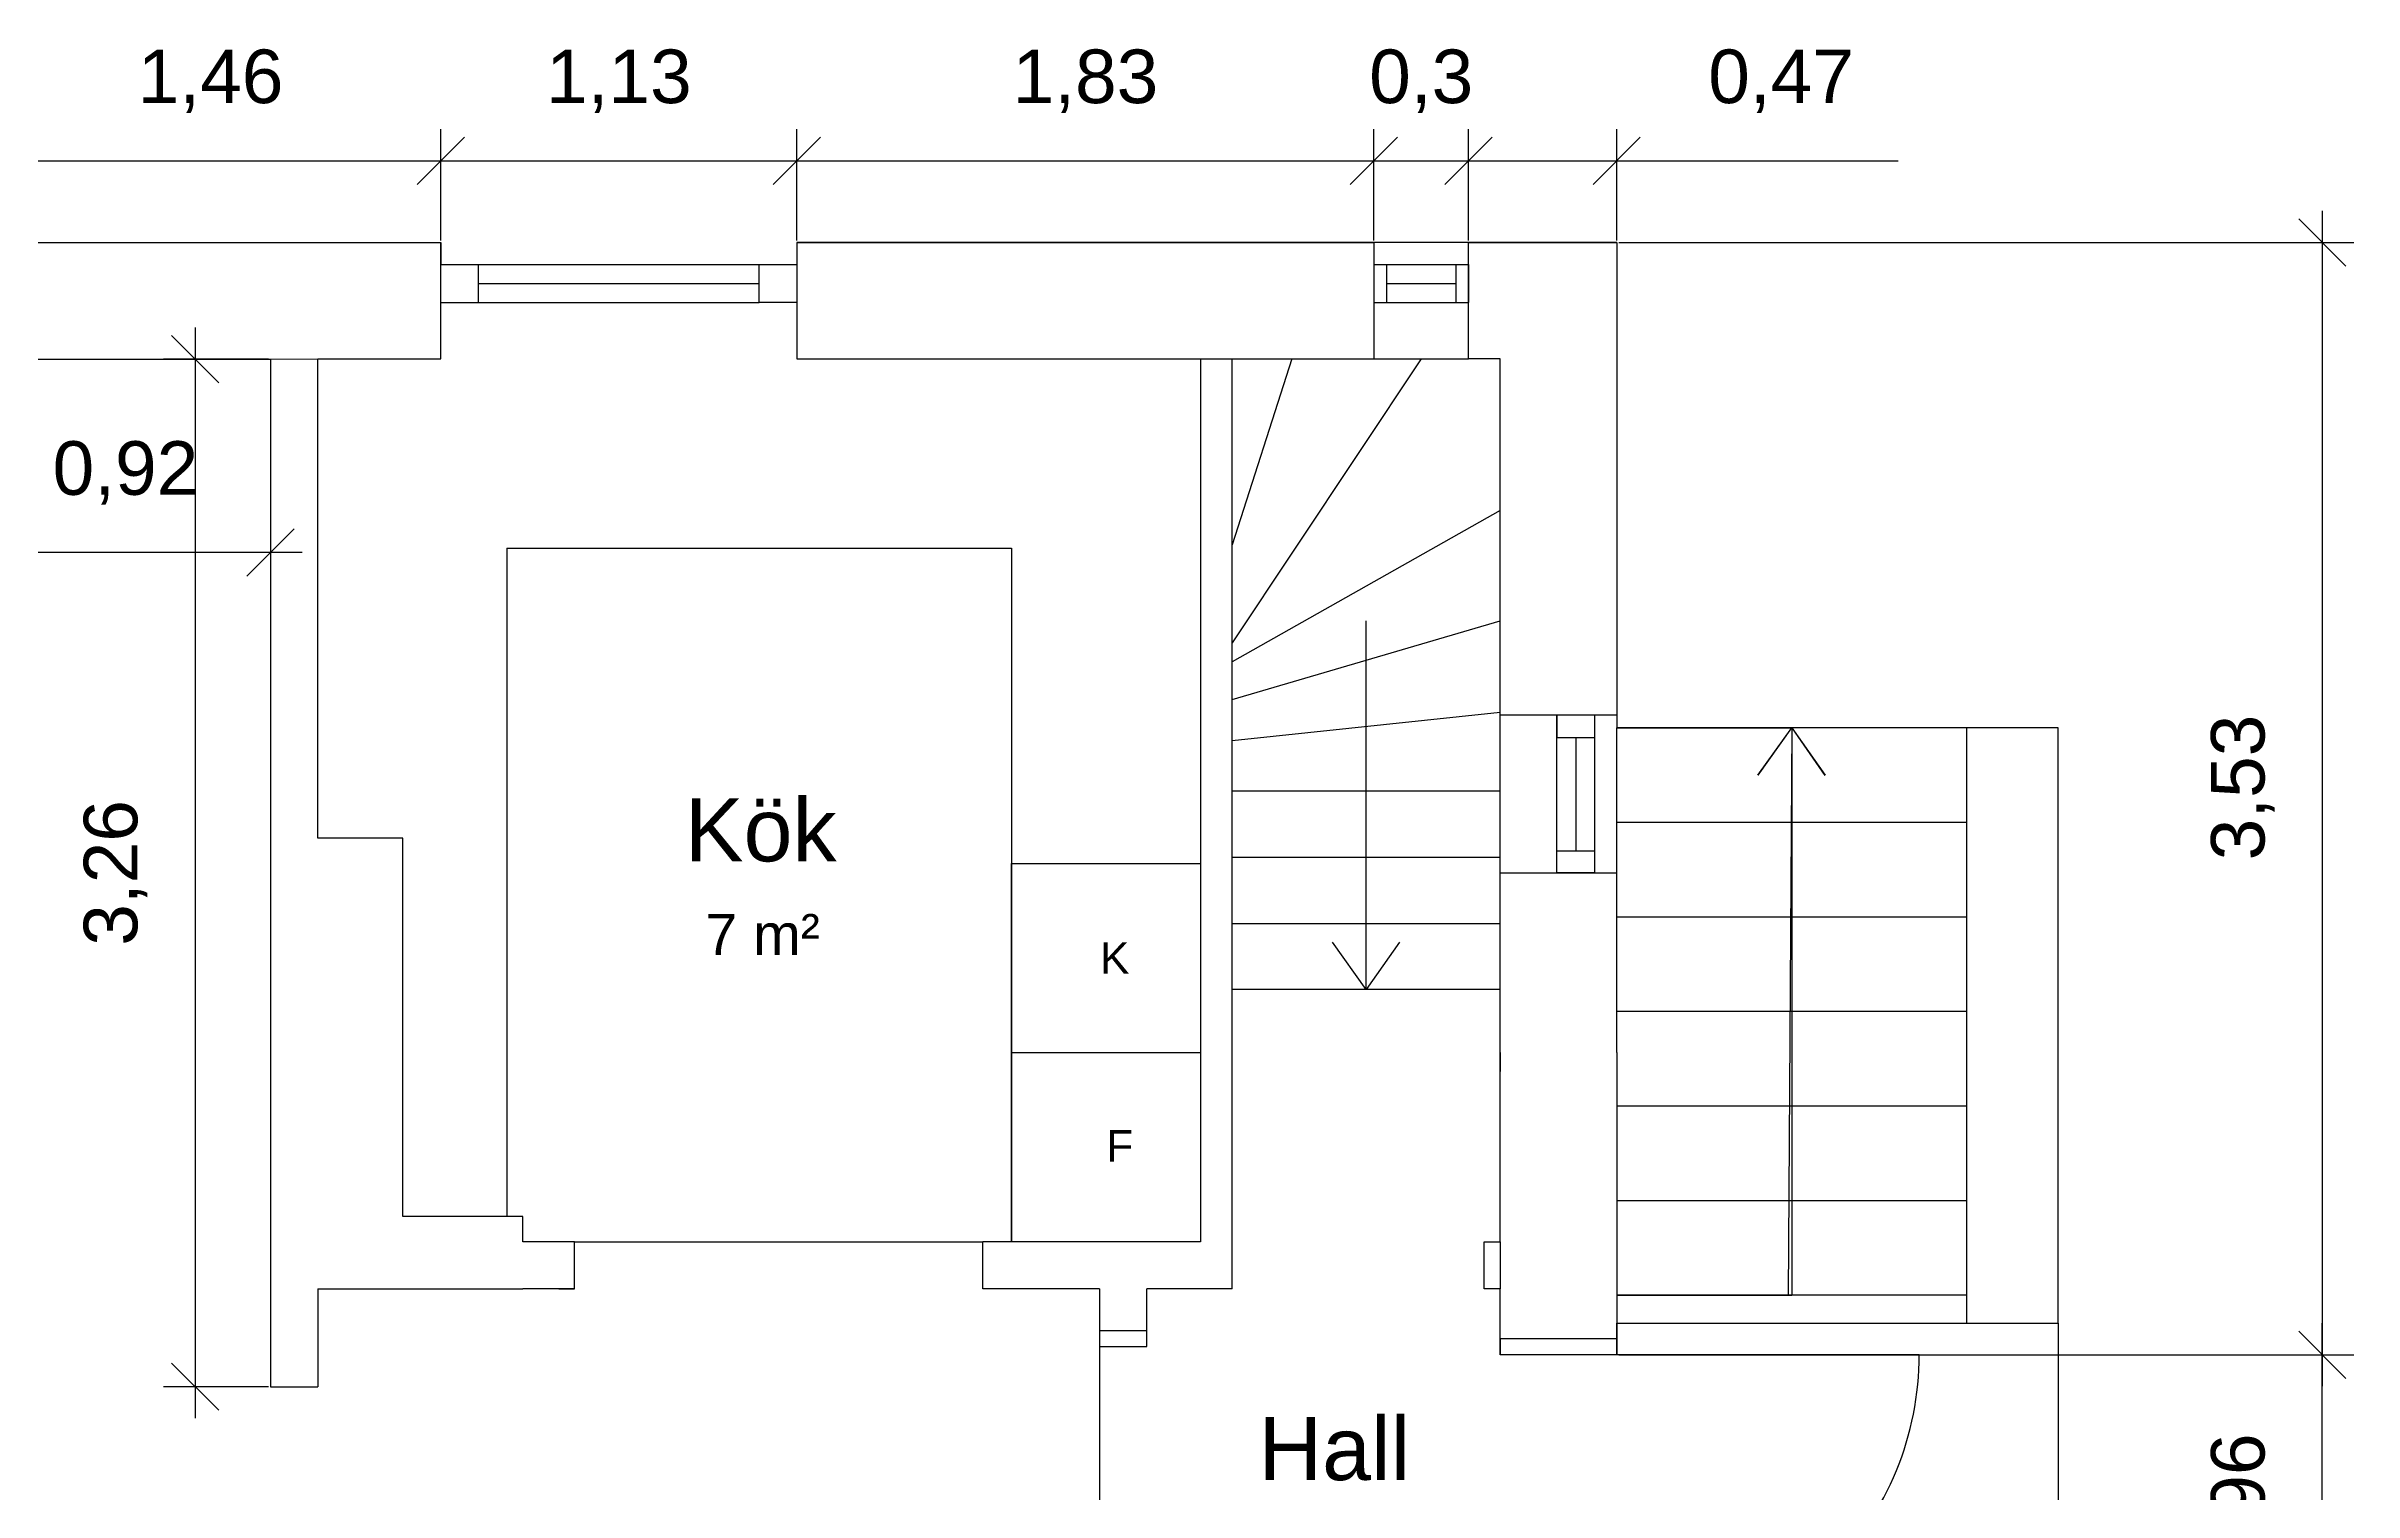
# Model space of a CAD drawing. Header units: millimetres. Extents: x -60009 to 113281, y -58228 to 411188.
# Drawn here: x 83579 to 90899, y 18573 to 23160 of the extents above; entities that cross this region are included whole.
import ezdxf

# ---------------------------------------------------------------- set-up
doc = ezdxf.new("R2010")
doc.units = ezdxf.units.MM
doc.layers.get('0').update_dxf_attribs({"color": 1})
for name, color, linetype in [('Grundritningar', 1, 'Continuous'), ('Mått', 4, 'Continuous'), ('Rumsangivelser', 7, 'Continuous'), ('Rumsavdelare', 4, 'FENCELINE1')]:
    doc.layers.add(name, color=color, linetype=linetype)
doc.styles.get("Standard").update_dxf_attribs({"font": 'Arial.ttf', "height": 170})
doc.linetypes.add('FENCELINE1', pattern='A,6.35,-2.54,[133,ltypeshp.shx,S=2.54,R=0,X=-2.54,Y=0],-2.54,25.4', length=36.83)
doc.dimstyles.new('Egen dimension', dxfattribs={"dimscale": 10, "dimtxt": 2.5, "dimasz": 15, "dimexe": 10, "dimexo": 0.625, "dimgap": 15, "dimtad": 1, "dimlfac": 0.001, "dimtxsty": 'Standard', "dimblk": 'OBLIQUE', "dimblk1": 'OBLIQUE', "dimblk2": 'OBLIQUE', "dimcen": 20, "dimdle": 10, "dimadec": 0, "dimazin": 0, "dimtfac": 1, "dimtmove": 0, "dimatfit": 3, "dimldrblk": 'OPEN90', "dimfxl": 1, "dimarcsym": 0})
doc.dimstyles.new('ISO-25', dxfattribs={"dimscale": 10, "dimtxt": 2.5, "dimasz": 15, "dimexe": 10, "dimexo": 0.625, "dimgap": 15, "dimtad": 1, "dimlfac": 0.001, "dimtxsty": 'Standard', "dimblk": 'OBLIQUE', "dimblk1": 'OBLIQUE', "dimblk2": 'OBLIQUE', "dimcen": 20, "dimdle": 10, "dimadec": 0, "dimazin": 0, "dimtfac": 1, "dimtmove": 0, "dimatfit": 3, "dimldrblk": 'OPEN90', "dimfxl": 1, "dimarcsym": 0})

# ---------------------------------------------------------------- blocks, each defined once
blk = doc.blocks.new('_Oblique')
at = {"color": 0, "linetype": 'ByBlock', "lineweight": -2}
blk.add_line((-0.5, -0.5), (0.5, 0.5), dxfattribs=at)
blk = doc.blocks.new('*D49')
at = {"layer": 'Defpoints', "color": 0, "transparency": 16777216}
for p in [(88560.7, 22537), (88560.7, 19008.5), (90798.9, 19008.5)]:
    blk.add_point(p, dxfattribs=at)
at = {"layer": 'Mått', "color": 0, "lineweight": -2, "transparency": 16777216}
for p, q in [((90798.9, 22637), (90798.9, 18908.5)), ((88567, 22537), (90898.9, 22537)), ((88567, 19008.5), (90898.9, 19008.5))]:
    blk.add_line(p, q, dxfattribs=at)
at = {"layer": 'Mått', "color": 0, "lineweight": -2, "transparency": 16777216, "xscale": 150, "yscale": 150, "zscale": 150}
for p, rotation in [((90798.9, 22537), 90), ((90798.9, 19008.5), 270)]:
    blk.add_blockref('_Oblique', p, dxfattribs=dict(at, rotation=rotation))
at = {"layer": 'Mått', "color": 0, "transparency": 16777216, "insert": (90546.5, 20808), "char_height": 170, "attachment_point": 5, "rotation": 90}
blk.add_mtext('3,53', dxfattribs=at)
blk = doc.blocks.new('_Open90')
at = {"color": 0, "linetype": 'ByBlock', "lineweight": -2}
for p, q in [((-0.5, 0.5), (0, 0)), ((0, 0), (-1, 0)), ((0, 0), (-0.5, -0.5))]:
    blk.add_line(p, q, dxfattribs=at)
blk = doc.blocks.new('*D53')
at = {"layer": 'Defpoints', "color": 0, "transparency": 16777216}
for p in [(83370.7, 22161.8), (84290.7, 22167), (83370.7, 21553.4)]:
    blk.add_point(p, dxfattribs=at)
at = {"layer": 'Mått', "color": 0, "lineweight": -2, "transparency": 16777216}
for p, q in [((83370.7, 22155.6), (83370.7, 21453.4)), ((84290.7, 22160.7), (84290.7, 21453.4)), ((84390.7, 21553.4), (83270.7, 21553.4))]:
    blk.add_line(p, q, dxfattribs=at)
at = {"layer": 'Mått', "color": 0, "lineweight": -2, "transparency": 16777216, "xscale": 150, "yscale": 150, "zscale": 150, "rotation": 180}
blk.add_blockref('_Oblique', (83370.7, 21553.4), dxfattribs=at)
at = {"layer": 'Mått', "color": 0, "lineweight": -2, "transparency": 16777216, "xscale": 150, "yscale": 150, "zscale": 150}
blk.add_blockref('_Oblique', (84290.7, 21553.4), dxfattribs=at)
at = {"layer": 'Mått', "color": 0, "transparency": 16777216, "insert": (83830.7, 21805.7), "char_height": 170, "attachment_point": 5}
blk.add_mtext('0,92', dxfattribs=at)
blk = doc.blocks.new('*D54')
at = {"layer": 'Defpoints', "color": 0, "transparency": 16777216}
for p in [(84290.7, 22167), (84051.6, 18907), (84290.7, 18907)]:
    blk.add_point(p, dxfattribs=at)
at = {"layer": 'Mått', "color": 0, "lineweight": -2, "transparency": 16777216}
for p, q in [((84051.6, 22267), (84051.6, 18807)), ((84284.5, 22167), (83951.6, 22167)), ((84284.5, 18907), (83951.6, 18907))]:
    blk.add_line(p, q, dxfattribs=at)
at = {"layer": 'Mått', "color": 0, "lineweight": -2, "transparency": 16777216, "xscale": 150, "yscale": 150, "zscale": 150}
for p, rotation in [((84051.6, 22167), 90), ((84051.6, 18907), 270)]:
    blk.add_blockref('_Oblique', p, dxfattribs=dict(at, rotation=rotation))
at = {"layer": 'Mått', "color": 0, "transparency": 16777216, "insert": (83799.2, 20537), "char_height": 170, "attachment_point": 5, "rotation": 90}
blk.add_mtext('3,26', dxfattribs=at)
blk = doc.blocks.new('*D44')
at = {"layer": 'Defpoints', "color": 0, "transparency": 16777216}
for p in [(89960.7, 19008.5), (90798.9, 19008.5), (89960.7, 18047)]:
    blk.add_point(p, dxfattribs=at)
at = {"layer": 'Mått', "color": 0, "lineweight": -2, "transparency": 16777216}
for p, q in [((90798.9, 17947), (90798.9, 19108.5)), ((89967, 19008.5), (90898.9, 19008.5)), ((89967, 18047), (90898.9, 18047))]:
    blk.add_line(p, q, dxfattribs=at)
at = {"layer": 'Mått', "color": 0, "lineweight": -2, "transparency": 16777216, "xscale": 150, "yscale": 150, "zscale": 150}
for p, rotation in [((90798.9, 19008.5), 90), ((90798.9, 18047), 270)]:
    blk.add_blockref('_Oblique', p, dxfattribs=dict(at, rotation=rotation))
at = {"layer": 'Mått', "color": 0, "transparency": 16777216, "insert": (90546.5, 18527.7), "char_height": 170, "attachment_point": 5, "rotation": 90}
blk.add_mtext('0,96', dxfattribs=at)
blk = doc.blocks.new('*D96')
at = {"layer": 'Defpoints', "color": 0, "transparency": 16777216}
for p in [(84830.7, 22796.1), (83370.7, 22537), (84830.7, 22537)]:
    blk.add_point(p, dxfattribs=at)
at = {"layer": 'Mått', "color": 0, "lineweight": -2, "transparency": 16777216}
for p, q in [((83370.7, 22543.2), (83370.7, 22896.1)), ((84830.7, 22543.2), (84830.7, 22896.1)), ((83270.7, 22796.1), (84930.7, 22796.1))]:
    blk.add_line(p, q, dxfattribs=at)
at = {"layer": 'Mått', "color": 0, "lineweight": -2, "transparency": 16777216, "xscale": 150, "yscale": 150, "zscale": 150, "rotation": 180}
blk.add_blockref('_Oblique', (83370.7, 22796.1), dxfattribs=at)
at = {"layer": 'Mått', "color": 0, "lineweight": -2, "transparency": 16777216, "xscale": 150, "yscale": 150, "zscale": 150}
blk.add_blockref('_Oblique', (84830.7, 22796.1), dxfattribs=at)
at = {"layer": 'Mått', "color": 0, "transparency": 16777216, "insert": (84100.7, 23048.4), "char_height": 170, "attachment_point": 5}
blk.add_mtext('1,46', dxfattribs=at)
blk = doc.blocks.new('*D97')
at = {"layer": 'Defpoints', "color": 0, "transparency": 16777216}
for p in [(85960.7, 22796.1), (84830.7, 22537), (85960.7, 22537)]:
    blk.add_point(p, dxfattribs=at)
at = {"layer": 'Mått', "color": 0, "lineweight": -2, "transparency": 16777216}
for p, q in [((84830.7, 22543.2), (84830.7, 22896.1)), ((85960.7, 22543.2), (85960.7, 22896.1)), ((84730.7, 22796.1), (86060.7, 22796.1))]:
    blk.add_line(p, q, dxfattribs=at)
at = {"layer": 'Mått', "color": 0, "lineweight": -2, "transparency": 16777216, "xscale": 150, "yscale": 150, "zscale": 150, "rotation": 180}
blk.add_blockref('_Oblique', (84830.7, 22796.1), dxfattribs=at)
at = {"layer": 'Mått', "color": 0, "lineweight": -2, "transparency": 16777216, "xscale": 150, "yscale": 150, "zscale": 150}
blk.add_blockref('_Oblique', (85960.7, 22796.1), dxfattribs=at)
at = {"layer": 'Mått', "color": 0, "transparency": 16777216, "insert": (85395.7, 23048.4), "char_height": 170, "attachment_point": 5}
blk.add_mtext('1,13', dxfattribs=at)
blk = doc.blocks.new('*D98')
at = {"layer": 'Defpoints', "color": 0, "transparency": 16777216}
for p in [(87790.7, 22796.1), (85960.7, 22537), (87790.7, 22537)]:
    blk.add_point(p, dxfattribs=at)
at = {"layer": 'Mått', "color": 0, "lineweight": -2, "transparency": 16777216}
for p, q in [((85960.7, 22543.2), (85960.7, 22896.1)), ((87790.7, 22543.2), (87790.7, 22896.1)), ((85860.7, 22796.1), (87890.7, 22796.1))]:
    blk.add_line(p, q, dxfattribs=at)
at = {"layer": 'Mått', "color": 0, "lineweight": -2, "transparency": 16777216, "xscale": 150, "yscale": 150, "zscale": 150, "rotation": 180}
blk.add_blockref('_Oblique', (85960.7, 22796.1), dxfattribs=at)
at = {"layer": 'Mått', "color": 0, "lineweight": -2, "transparency": 16777216, "xscale": 150, "yscale": 150, "zscale": 150}
blk.add_blockref('_Oblique', (87790.7, 22796.1), dxfattribs=at)
at = {"layer": 'Mått', "color": 0, "transparency": 16777216, "insert": (86875.7, 23048.4), "char_height": 170, "attachment_point": 5}
blk.add_mtext('1,83', dxfattribs=at)
blk = doc.blocks.new('*D99')
at = {"layer": 'Defpoints', "color": 0, "transparency": 16777216}
for p in [(88090.7, 22796.1), (87790.7, 22537), (88090.7, 22537)]:
    blk.add_point(p, dxfattribs=at)
at = {"layer": 'Mått', "color": 0, "lineweight": -2, "transparency": 16777216}
for p, q in [((87790.7, 22543.2), (87790.7, 22896.1)), ((88090.7, 22543.2), (88090.7, 22896.1)), ((87690.7, 22796.1), (88190.7, 22796.1))]:
    blk.add_line(p, q, dxfattribs=at)
at = {"layer": 'Mått', "color": 0, "lineweight": -2, "transparency": 16777216, "xscale": 150, "yscale": 150, "zscale": 150, "rotation": 180}
blk.add_blockref('_Oblique', (87790.7, 22796.1), dxfattribs=at)
at = {"layer": 'Mått', "color": 0, "lineweight": -2, "transparency": 16777216, "xscale": 150, "yscale": 150, "zscale": 150}
blk.add_blockref('_Oblique', (88090.7, 22796.1), dxfattribs=at)
at = {"layer": 'Mått', "color": 0, "transparency": 16777216, "insert": (87940.7, 23048.4), "char_height": 170, "attachment_point": 5}
blk.add_mtext('0,3', dxfattribs=at)
blk = doc.blocks.new('*D100')
at = {"layer": 'Defpoints', "color": 0, "transparency": 16777216}
for p in [(88560.7, 22796.1), (88090.7, 22537), (88560.7, 22537)]:
    blk.add_point(p, dxfattribs=at)
at = {"layer": 'Mått', "color": 0, "lineweight": -2, "transparency": 16777216}
for p, q in [((88090.7, 22543.2), (88090.7, 22896.1)), ((88560.7, 22543.2), (88560.7, 22896.1)), ((87990.7, 22796.1), (88560.7, 22796.1)), ((88560.7, 22796.1), (89453.7, 22796.1))]:
    blk.add_line(p, q, dxfattribs=at)
at = {"layer": 'Mått', "color": 0, "lineweight": -2, "transparency": 16777216, "xscale": 150, "yscale": 150, "zscale": 150, "rotation": 180}
blk.add_blockref('_Oblique', (88090.7, 22796.1), dxfattribs=at)
at = {"layer": 'Mått', "color": 0, "lineweight": -2, "transparency": 16777216, "xscale": 150, "yscale": 150, "zscale": 150}
blk.add_blockref('_Oblique', (88560.7, 22796.1), dxfattribs=at)
at = {"layer": 'Mått', "color": 0, "transparency": 16777216, "insert": (89082.2, 23048.4), "char_height": 170, "attachment_point": 5}
blk.add_mtext('0,47', dxfattribs=at)

msp = doc.modelspace()

# ---------------------------------------------------------------- linework, layer by layer
at = {"layer": 'Grundritningar'}
for p, q in [((83370.736, 22536.968), (84830.736, 22536.968)), ((84830.736, 22167.804), (84830.736, 22536.968)), ((84830.736, 22536.968), (84830.736, 22466.968)), ((88560.736, 22536.968), (85960.736, 22536.968)), ((85960.736, 22536.968), (85960.736, 22167.804)), ((87790.736, 22536.968), (87790.736, 22167.804)), ((87790.736, 22536.968), (87790.736, 22466.968)), ((88090.736, 22167.804), (88090.736, 22536.968)), ((84830.736, 22466.968), (85960.736, 22466.968)), ((84950.736, 22406.968), (84950.736, 22466.968)), ((84950.736, 22346.968), (84950.736, 22406.968)), ((84950.736, 22406.968), (85840.736, 22406.968)), ((85840.736, 22346.968), (85840.736, 22466.968)), ((87790.736, 22466.968), (88090.736, 22466.968)), ((87790.736, 22466.968), (87790.736, 22346.968)), ((87790.736, 22466.968), (87790.736, 22406.968)), ((87830.736, 22466.968), (87830.736, 22346.968)), ((87830.736, 22406.968), (88050.736, 22406.968)), ((88050.736, 22466.968), (88050.736, 22346.968)), ((88090.736, 22466.968), (88090.736, 22346.968)), ((84830.736, 22346.968), (84950.736, 22346.968)), ((84950.736, 22346.968), (85840.736, 22346.968)), ((85960.736, 22346.968), (85840.736, 22346.968)), ((87790.736, 22346.968), (88090.736, 22346.968)), ((83370.736, 22166.968), (84290.736, 22166.968)), ((84290.736, 22166.968), (84440.736, 22167.804)), ((84290.736, 22166.968), (84290.736, 18906.968)), ((84440.736, 20646.968), (84440.736, 22167.804)), ((84440.736, 22167.804), (84830.736, 22167.804)), ((85960.736, 22167.804), (87790.736, 22167.804)), ((87240.736, 22167.804), (87240.736, 19366.968)), ((87340.736, 19366.968), (87340.736, 22167.804)), ((87940.736, 22167.804), (87340.736, 21266.968)), ((87530.736, 22167.804), (87340.736, 21577.601)), ((87790.736, 22167.804), (88090.736, 22167.804)), ((88190.736, 22167.804), (88090.736, 22167.804)), ((88190.736, 19966.968), (88190.736, 22167.804)), ((88190.736, 21686.968), (87340.736, 21206.968)), ((85040.736, 21567.804), (85040.736, 19446.968)), ((85040.736, 21567.804), (86640.736, 21567.804)), ((86640.736, 21567.804), (86640.736, 19366.968)), ((87340.736, 21086.968), (88190.736, 21336.968)), ((87340.736, 20956.968), (88190.736, 21046.968)), ((88560.736, 21036.968), (88190.736, 21036.968)), ((88370.736, 20536.968), (88370.736, 21036.968)), ((88370.736, 21036.968), (88370.736, 20966.968)), ((88490.736, 21036.968), (88430.736, 21036.968)), ((88560.736, 21036.968), (88490.736, 21036.968)), ((88490.736, 21036.968), (88490.736, 20536.968)), ((88370.736, 20966.968), (88490.736, 20966.968)), ((88430.736, 20966.968), (88430.736, 20606.968)), ((89670.736, 20996.968), (88560.736, 20996.968)), ((88560.736, 19966.968), (88560.736, 20996.968)), ((88560.736, 20996.968), (89115.736, 20996.968)), ((89960.736, 20996.968), (89670.736, 20996.968)), ((89670.736, 20996.968), (89670.736, 19108.522)), ((89670.736, 20996.968), (89670.736, 20696.968)), ((89960.736, 19108.522), (89960.736, 20996.968)), ((87340.736, 20796.968), (88190.736, 20796.968)), ((84710.736, 20646.968), (84440.736, 20646.968)), ((84710.736, 19446.968), (84710.736, 20646.968)), ((89670.736, 20696.968), (88560.736, 20696.968)), ((89670.736, 20696.968), (89670.736, 20396.968)), ((87340.736, 20586.968), (88190.736, 20586.968)), ((88370.736, 20536.968), (88370.736, 20606.968)), ((88370.736, 20606.968), (88490.736, 20606.968)), ((86640.736, 20566.968), (87240.736, 20566.968)), ((88190.736, 20536.968), (88560.736, 20536.968)), ((88490.736, 20536.968), (88370.736, 20536.968)), ((87340.736, 20376.968), (88190.736, 20376.968)), ((89670.736, 20396.968), (88560.736, 20396.968)), ((89670.736, 20396.968), (89670.736, 20096.968)), ((88190.736, 20166.968), (87340.736, 20166.968)), ((89670.736, 20096.968), (88560.736, 20096.968)), ((89670.736, 20096.968), (89670.736, 19796.968)), ((86640.736, 19966.968), (87240.736, 19966.968)), ((88190.736, 19366.968), (88190.736, 19966.968)), ((88190.736, 19366.968), (88190.736, 19966.968)), ((88190.736, 19966.968), (88190.736, 19906.968)), ((89670.736, 19796.968), (88560.736, 19796.968)), ((89670.736, 19796.968), (89670.736, 19496.968)), ((89670.736, 19496.968), (88560.736, 19496.968)), ((89670.736, 19496.968), (89670.736, 19196.968)), ((85090.736, 19446.968), (84710.736, 19446.968)), ((85090.736, 19366.968), (85090.736, 19446.968)), ((85255.462, 19366.968), (85090.736, 19366.968)), ((85255.462, 19366.968), (85205.462, 19366.968)), ((85255.462, 19216.968), (85255.462, 19366.968)), ((87240.736, 19366.968), (86550.736, 19366.968)), ((86550.736, 19216.968), (86550.736, 19366.968)), ((87340.736, 19216.968), (87340.736, 19366.968)), ((88140.736, 19216.968), (88140.736, 19366.968)), ((88140.736, 19366.968), (88190.736, 19366.968)), ((88190.736, 19366.968), (88190.736, 19216.968)), ((84440.736, 19216.968), (84440.736, 18906.968)), ((84440.736, 19216.968), (85090.736, 19216.968)), ((85255.462, 19216.968), (85090.736, 19216.968)), ((85205.462, 19216.968), (85255.462, 19216.968)), ((86920.736, 19216.968), (86550.736, 19216.968)), ((86920.736, 19216.968), (86920.736, 19033.993)), ((87070.736, 19033.993), (87070.736, 19216.968)), ((87340.736, 19216.968), (87070.736, 19216.968)), ((88190.736, 19216.968), (88140.736, 19216.968)), ((88190.736, 19008.522), (88190.736, 19216.968)), ((89670.736, 19196.968), (88560.736, 19196.968)), ((88560.736, 19196.968), (89115.736, 19196.968)), ((88560.736, 19008.522), (88560.736, 19108.522)), ((88560.736, 19108.522), (89960.736, 19108.522)), ((89960.736, 19108.522), (89960.736, 17796.968)), ((87070.736, 19083.993), (86920.736, 19083.993)), ((86920.736, 19083.993), (86920.736, 19033.993)), ((86920.736, 19033.993), (87070.736, 19033.993)), ((87070.736, 19033.993), (87070.736, 19083.993)), ((88560.736, 19058.522), (88190.736, 19058.522)), ((88190.736, 19058.522), (88190.736, 19008.522)), ((88560.736, 19008.522), (88560.736, 19058.522)), ((88560.736, 19008.522), (88190.736, 19008.522)), ((89520.019, 19008.522), (88560.736, 19008.522)), ((84290.736, 18906.968), (84440.736, 18906.968))]:
    msp.add_line(p, q, dxfattribs=at)
for points in [[(85960.736, 22536.968), (87790.736, 22536.968)], [(88090.736, 22536.968), (88560.736, 22536.968), (88560.736, 20996.968)], [(88560.736, 19966.968), (88560.736, 19008.522)]]:
    msp.add_lwpolyline(points, dxfattribs=at)
msp.add_arc((88561.533, 19005.458), 958.491, 269.95234, 0.1831397, dxfattribs=at)
at = {"layer": 'Mått'}
for p, q in [((86640.736, 19966.968), (86640.736, 20566.968)), ((86640.736, 19366.968), (86640.736, 19966.968))]:
    msp.add_line(p, q, dxfattribs=at)
at = {"layer": 'Rumsavdelare', "ltscale": 5}
for p, q in [((85255.462, 19366.968), (86550.736, 19366.968)), ((86920.736, 19033.993), (86920.736, 18133.993))]:
    msp.add_line(p, q, dxfattribs=at)

# ---------------------------------------------------------------- texts
at = {"layer": 'Grundritningar', "char_height": 100, "attachment_point": 1}
for s, insert in [('K', (86922.205, 20317.156)), ('F', (86941.75, 19721.23))]:
    msp.add_mtext_dynamic_manual_height_columns(s, width=30.21587, gutter_width=125, heights=[0], dxfattribs=dict(at, insert=insert))
at = {"layer": 'Rumsangivelser'}
for s, height, p in [('Kök', 200, (85604.887, 20573.661)), ('7 m²', 130, (85670.149, 20276.919)), ('Hall', 200, (87424.441, 18610.547))]:
    msp.add_text(s, height=height, dxfattribs=at).set_placement(p)

# ---------------------------------------------------------------- dimensions: what is measured, and where the dimension line sits
at = {"layer": 'Mått'}
for base, p1, p2, dimstyle, picture, middle in [((84830.736, 22796.052), (83370.736, 22536.968), (84830.736, 22536.968), 'Egen dimension', '*D96', (84100.736, 23048.446)), ((85960.736, 22796.052), (84830.736, 22536.968), (85960.736, 22536.968), 'Egen dimension', '*D97', (85395.736, 23048.446)), ((87790.736, 22796.052), (85960.736, 22536.968), (87790.736, 22536.968), 'Egen dimension', '*D98', (86875.736, 23048.446)), ((83370.736, 21553.351), (84290.736, 22166.968), (83370.736, 22161.837), 'ISO-25', '*D53', (83830.736, 21805.745))]:
    dim = msp.add_linear_dim(base=base, p1=p1, p2=p2, dimstyle=dimstyle, dxfattribs=at)
    dim.commit()
    dim.dimension.update_dxf_attribs({"geometry": picture, "text_midpoint": middle})
for base, p1, p2, picture, middle in [((88090.736, 22796.052), (87790.736, 22536.968), (88090.736, 22536.968), '*D99', (87940.736, 22796.052)), ((88560.736, 22796.052), (88090.736, 22536.968), (88560.736, 22536.968), '*D100', (89082.223, 22796.052))]:
    dim = msp.add_linear_dim(base=base, p1=p1, p2=p2, dimstyle='Egen dimension', dxfattribs=at)
    dim.commit()
    dim.dimension.update_dxf_attribs({"geometry": picture, "text_midpoint": middle, "dimtype": 160})
dim = msp.add_linear_dim(base=(90798.887, 19008.522), p1=(88560.736, 22536.968), p2=(88560.736, 19008.522), angle=90, dimstyle='ISO-25', dxfattribs=at)
dim.commit()
dim.dimension.update_dxf_attribs({"geometry": '*D49', "text_midpoint": (90798.887, 20807.984), "dimtype": 160})
for base, p1, p2, picture, middle in [((84051.586, 18906.968), (84290.736, 22166.968), (84290.736, 18906.968), '*D54', (83799.192, 20536.968)), ((90798.887, 19008.522), (89960.736, 18046.968), (89960.736, 19008.522), '*D44', (90546.493, 18527.745))]:
    dim = msp.add_linear_dim(base=base, p1=p1, p2=p2, angle=90, dimstyle='ISO-25', dxfattribs=at)
    dim.commit()
    dim.dimension.update_dxf_attribs({"geometry": picture, "text_midpoint": middle})

# ---------------------------------------------------------------- leaders
at = {"layer": 'Grundritningar'}
for points, override in [([(87765.736, 20166.968), (87765.736, 21336.968)], {"dimldrblk": 'Open90'}), ([(89115.736, 20996.968), (89104.574, 19196.968)], {"dimldrblk": 'Open90'}), ([(89115.736, 20996.968), (89115.736, 19196.968)], {"dimscale": 10, "dimldrblk": 'Open90'})]:
    msp.add_leader(points, dimstyle='ISO-25', override=override, dxfattribs=at)

doc.saveas('drawing.dxf')
